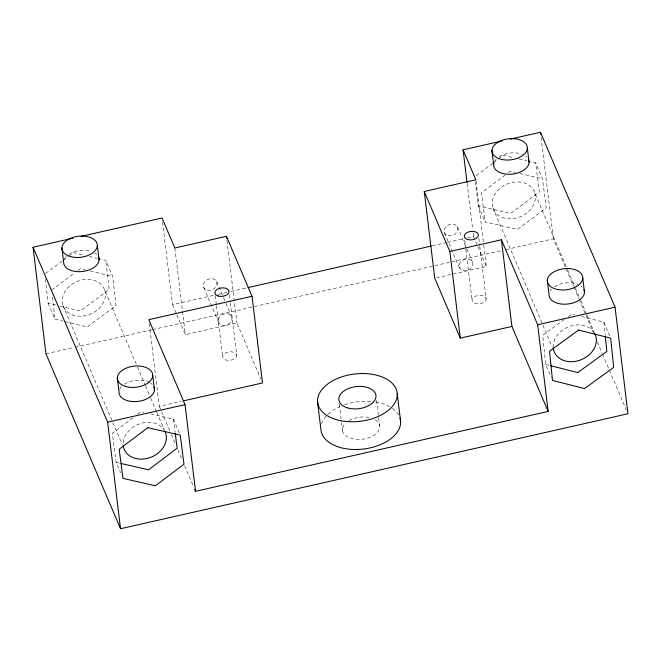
<?xml version="1.0" encoding="UTF-8"?>
<svg xmlns="http://www.w3.org/2000/svg" width="661" height="661" viewBox="0 0 661 661"><rect width="100%" height="100%" fill="white"/><g stroke="black" fill="none" stroke-linecap="round" stroke-linejoin="round"><path stroke-width="0.5" stroke-dasharray="3.31 2.48" d="M132.811 417.851L112.362 433.302L116.129 462.37L120.542 472.722M137.719 414.141L141 411.671L143.941 412.348M476.284 175.628L492.676 163.3M493.494 162.68L497.593 159.598M498.411 158.979L503.327 155.285L514.118 157.789M505.227 174.975L481.464 192.855L485.149 221.947L517.513 229.458L546.193 207.885L542.507 178.792L535.691 162.796L530.791 161.656M508.507 172.513L510.152 171.273L515.051 172.414M45.584 273.414L62.084 261.194M62.911 260.583L67.86 256.922M68.678 256.311L73.627 252.642L84.377 255.237M51.583 290.022L74.676 272.91M77.973 270.465L80.452 268.639L85.335 269.812M564.312 319.503L542.706 335.218L545.689 364.467L551.307 377.638M568.468 316.487L571.79 314.066L574.706 314.801M162.548 222.088L172.546 304.68L213.817 295.327M217.849 294.418L226.905 292.36M230.929 291.451L247.04 287.799M432.277 245.826L446.373 242.637M447.381 242.405L463.485 238.761M467.509 237.844L473.549 236.481L486.339 266.466L436.723 277.711M45.948 353.8L74.131 347.413M75.139 347.182L151.658 329.847M152.666 329.616L502.013 250.469M506.045 249.552L553.364 238.828L573.525 286.114M176.941 314.983L185.328 334.664L236.927 322.973L260.905 379.199M149.303 323.741L159.301 406.333L181.345 401.343M150.815 413.926L173.397 419.115L179.817 434.161M116.129 462.37L120.062 463.27M519.017 158.929L526.867 160.747M519.951 173.554L542.507 178.792M475.284 181.874L478.324 205.951L510.689 213.462L539.376 191.888L535.691 162.796M89.26 256.41L97.068 258.294M98.051 258.534L105.859 260.417L112.684 276.414L116.047 305.572L87.178 326.964L63.737 321.304M90.218 270.993L112.684 276.414M45.345 279.058L48.129 303.192L55.945 305.076M59.845 306.018L80.361 310.967L109.23 289.576L105.859 260.417M48.129 303.192L54.946 319.18L62.762 321.072M581.515 316.52L603.865 322.155L609.88 336.267M545.689 364.467L549.58 365.45M534.732 192.781A22.251 17.632 -23.1 0 1 508.127 218.692A22.251 17.632 -23.1 0 1 498.625 189.633A22.251 17.632 -23.1 0 1 534.732 192.781L567.427 269.457M567.824 270.399L575.095 287.444M575.5 288.386L580.341 299.747M580.746 300.697L586.398 313.95M586.794 314.892L594.065 331.938M573.922 287.056L578.763 298.4M579.168 299.35L593.281 332.442M597.304 341.902L602.146 353.247M602.551 354.189L609.004 369.317M609.401 370.267L626.339 409.977M492.932 207.959L552.265 347.116M478.324 205.951L485.149 221.947M457.462 226.971L466.336 247.776M466.732 248.726L472.375 261.963M444.523 232.928L459.445 267.912M216.651 281.536L223.104 296.665M223.509 297.607L225.525 302.341M225.93 303.283L231.573 316.52M203.72 287.485L218.634 322.477M172.546 304.68L176.537 314.049M159.301 406.333L169.77 430.881M171.373 434.657L175 443.151M177.817 449.761L181.841 459.205M184.659 465.815L193.516 486.579M104.711 290.204A22.251 17.632 -23.1 0 1 78.114 316.123A22.251 17.632 -23.1 0 1 68.612 287.064A22.251 17.632 -23.1 0 1 104.711 290.204L137.009 365.938M137.405 366.888L145.081 384.876M145.478 385.817L150.328 397.178M150.733 398.129L156.376 411.382M156.781 412.324L164.052 429.361M62.919 305.39L122.252 444.547M173.397 419.115L175.082 432.145M541.086 137.397L553.364 238.828M475.978 180.817L483.621 244.033M483.745 245.049L486.339 266.466M478.82 238.191L479.679 245.297M479.795 246.313L486.182 299.086A7.122 4.239 -6.9 0 1 475.441 303.49A7.122 4.239 -6.9 0 1 475.672 296.103A7.122 4.239 -6.9 0 1 486.182 299.086M467.137 183.452L472.689 229.342M473.185 233.416L473.549 236.481M464.766 240.15L465.749 248.272M465.873 249.288L472.012 300.028M376.555 400.351L378.53 416.645M378.646 417.661L379.637 425.808M339.357 404.135L341.448 421.445M341.572 422.462L342.555 430.608M226.938 240.381L236.927 322.973M229.408 294.707L230.268 301.813M230.392 302.821L236.778 355.593A7.122 4.239 -6.9 0 1 226.029 359.997A7.122 4.239 -6.9 0 1 226.26 352.61A7.122 4.239 -6.9 0 1 236.778 355.593M215.23 295.649L216.337 304.779M216.461 305.795L222.6 356.535M174.843 247.999L182.37 310.199M182.494 311.215L185.328 334.664M52.393 297.062L54.946 319.18M603.865 322.155L605.203 335.267M494.684 161.218A17.806 10.593 -6.9 0 1 496.18 159.218M499.063 156.822A17.806 10.593 -6.9 0 1 522.405 154.352M525.619 156.103A17.806 10.593 -6.9 0 1 526.867 157.178M550.092 291.171A17.806 10.593 -6.9 0 1 551.588 289.163M554.472 286.767A17.806 10.593 -6.9 0 1 577.813 284.304M581.027 286.056A17.806 10.593 -6.9 0 1 582.275 287.13M321.651 423.726A40.057 23.829 -6.9 0 1 327.269 414.976M327.963 414.29A40.057 23.829 -6.9 0 1 340.101 406.49M344.538 404.755A40.057 23.829 -6.9 0 1 370.995 401.434M375.745 402.012A40.057 23.829 -6.9 0 1 391.684 407.854M392.46 408.382A40.057 23.829 -6.9 0 1 398.773 415.199M119.724 389.288A17.806 10.593 -6.9 0 1 121.574 386.594M124.458 384.198A17.806 10.593 -6.9 0 1 149.518 382.537M150.287 382.992A17.806 10.593 -6.9 0 1 152.261 384.553M64.315 259.335A17.806 10.593 -6.9 0 1 66.166 256.65M69.05 254.254A17.806 10.593 -6.9 0 1 90.491 251.139M94.878 253.039A17.806 10.593 -6.9 0 1 96.853 254.609M553.191 347.248A22.251 17.632 -23.1 0 1 569.84 326.336A22.251 17.632 -23.1 0 1 594.561 333.194M123.194 442.771A22.251 17.632 -23.1 0 1 140.933 423.42A22.251 17.632 -23.1 0 1 164.548 430.617M375.159 419.793A18.698 11.121 -6.9 0 1 374.688 434.781A18.698 11.121 -6.9 0 1 349.876 437.995A18.698 11.121 -6.9 0 1 345.158 423.676M348.909 420.71A18.698 11.121 -6.9 0 1 370.705 417.892M448.15 235.655A7.122 5.643 -23.1 0 0 457.875 228.392A7.122 5.643 -23.1 0 0 446.96 225.806A7.122 5.643 -23.1 0 0 448.15 235.655M207.339 290.212A7.122 5.643 -23.1 0 0 217.064 282.949A7.122 5.643 -23.1 0 0 206.149 280.371A7.122 5.643 -23.1 0 0 207.339 290.212M463.064 270.638A7.122 5.643 -23.1 0 0 472.789 263.375A7.122 5.643 -23.1 0 0 461.874 260.798A7.122 5.643 -23.1 0 0 463.064 270.638M222.261 325.195A7.122 5.643 -23.1 0 0 231.986 317.941A7.122 5.643 -23.1 0 0 221.071 315.355A7.122 5.643 -23.1 0 0 222.261 325.195"/><path stroke-width="0.99" d="M510.309 139.099L540.467 132.266L615.052 307.2L627.95 413.761L120.533 528.734L45.948 353.8L33.05 247.239L73.049 238.175M81.055 236.365L162.052 218.006L174.843 247.999L226.442 236.308L252.015 296.285L262.5 382.95L183.345 400.888M467.013 182.436L463.064 149.807L502.269 140.925M194.722 489.413L195.532 491.305L548.143 411.406L511.911 326.443L460.312 338.135L434.74 278.157L424.246 191.483L475.854 179.792L463.064 149.807M248.049 287.568L431.269 246.057M252.015 296.285L148.816 319.668L185.039 404.631L195.532 491.305M424.246 191.483L449.819 251.461L501.426 239.769L537.649 324.741L548.143 411.406M33.05 247.239L107.636 422.172L185.039 404.631M537.649 324.741L615.052 307.2M121.046 463.493L148.535 469.814L177.165 448.183L175.215 433.145M550.547 365.69L577.764 372.556L606.848 351.404L605.302 336.275M582.762 278.091A17.806 10.593 -6.9 0 1 555.893 289.097A17.806 10.593 -6.9 0 1 556.479 270.622A17.806 10.593 -6.9 0 1 582.762 278.091L584.481 292.302M540.467 132.266L540.715 134.323M547.325 280.446L549.043 294.657A17.806 10.593 -6.9 0 0 568.741 303.895A17.806 10.593 -6.9 0 0 583.96 289.584M527.354 148.147A17.806 10.593 -6.9 0 1 500.484 159.144A17.806 10.593 -6.9 0 1 501.071 140.677A17.806 10.593 -6.9 0 1 527.354 148.147L529.073 162.35M491.916 150.501L493.635 164.705M501.426 239.769L511.911 326.443M449.819 251.461L460.312 338.135M397.211 393.262A40.057 23.829 -6.9 0 1 339.374 420.413A40.057 23.829 -6.9 0 1 335.614 379.307A40.057 23.829 -6.9 0 1 397.211 393.262L400.566 420.966M317.586 402.062L320.94 429.766A40.057 23.829 -6.9 0 0 365.417 448.778A40.057 23.829 -6.9 0 0 399.979 418.025M226.442 236.308L226.69 238.348M152.749 375.522A17.806 10.593 -6.9 0 1 125.879 386.528A17.806 10.593 -6.9 0 1 126.458 368.053A17.806 10.593 -6.9 0 1 152.749 375.522L154.467 389.734M117.311 377.877L119.03 392.089A17.806 10.593 -6.9 0 0 138.727 401.326A17.806 10.593 -6.9 0 0 153.947 387.007M97.341 245.578A17.806 10.593 -6.9 0 1 70.471 256.575A17.806 10.593 -6.9 0 1 71.049 238.109A17.806 10.593 -6.9 0 1 97.341 245.578L99.059 259.781M107.636 422.172L120.533 528.734M61.903 247.933L63.621 262.136A17.806 10.593 -6.9 0 0 83.319 271.382A17.806 10.593 -6.9 0 0 98.539 257.063M528.552 159.631A17.806 10.593 -6.9 0 1 511.788 174.132A17.806 10.593 -6.9 0 1 493.965 162.837M594.561 333.194A22.251 17.632 -23.1 0 1 580.267 360.088A22.251 17.632 -23.1 0 1 553.274 348.182M164.977 431.435A22.251 17.632 -23.1 0 1 149.7 457.709A22.251 17.632 -23.1 0 1 123.26 445.613M147.816 427.667L119.187 449.29L122.954 478.366L155.352 485.802L183.981 464.179L180.213 435.103L147.816 427.667M578.615 330.062L549.522 351.214L552.513 380.463L584.58 388.552L613.672 367.392L610.681 338.151L578.615 330.062M467.699 239.555A7.122 4.239 -6.9 0 0 478.448 235.151A7.122 4.239 -6.9 0 0 467.93 232.16A7.122 4.239 -6.9 0 0 467.699 239.555M218.295 296.062A7.122 4.239 -6.9 0 0 229.036 291.658A7.122 4.239 -6.9 0 0 218.527 288.675A7.122 4.239 -6.9 0 0 218.295 296.062M346.975 407.721A18.698 11.121 -6.9 0 0 375.96 397.013A18.698 11.121 -6.9 0 0 349.264 388.247A18.698 11.121 -6.9 0 0 346.975 407.721"/></g></svg>
